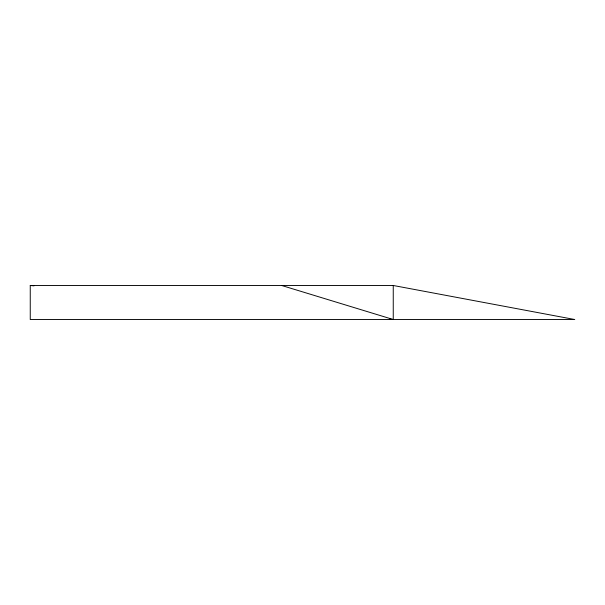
<?xml version="1.0" encoding="UTF-8"?>
<svg xmlns="http://www.w3.org/2000/svg" width="605" height="605" viewBox="0 0 605 605"><rect width="100%" height="100%" fill="white"/><g stroke="black" fill="none" stroke-linecap="round" stroke-linejoin="round"><path stroke-width="0.91" d="M30.25 285.484L393.25 285.484L574.75 319.516L30.25 319.516L30.25 285.484L34.009 285.84M389.491 319.16L393.25 319.516L393.25 285.484M281.673 285.484L393.25 319.516"/></g></svg>
